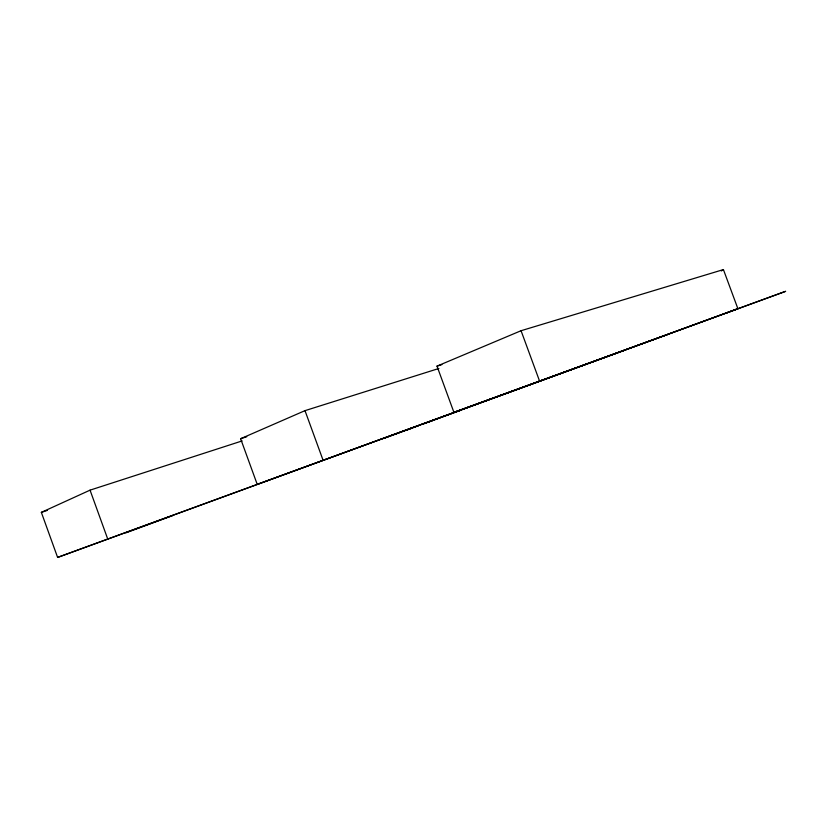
<?xml version="1.0" encoding="UTF-8"?>
<svg xmlns="http://www.w3.org/2000/svg" width="827" height="827" viewBox="0 0 827 827"><rect width="100%" height="100%" fill="white"/><g stroke="black" fill="none" stroke-linecap="round" stroke-linejoin="round"><path stroke-width="1.24" d="M721.32 270.946L723.418 269.581L737.891 308.698L725.289 313.423M723.418 269.581L521.062 330.717L436.997 366.134L453.92 412.342L785.65 291.321L57.611 557.419L41.35 512.368L90.05 490.153L242.135 440.925M624.902 350.162L257.218 484.353L240.616 438.713L304.998 410.647L438.899 368.47M429.916 421.553L428.706 421.987M57.611 557.419L737.891 308.698M125.9 532.826L173.422 515.324M407.732 429.658L406.243 430.205L408.6 429.358M411.536 428.272L410.492 428.655L412.115 428.066M433.524 420.23L434.547 419.847L432.304 420.664M383.552 438.537L418.441 425.729M423.155 424.034L461.383 410.047M453.92 412.342L667.751 334.48M41.35 512.368L47.459 510.362M240.616 438.713L246.766 436.739M436.997 366.134L441.897 364.604M521.062 330.717L539.483 380.875M304.998 410.647L323.026 460.112M90.05 490.153L107.696 538.946"/></g></svg>
